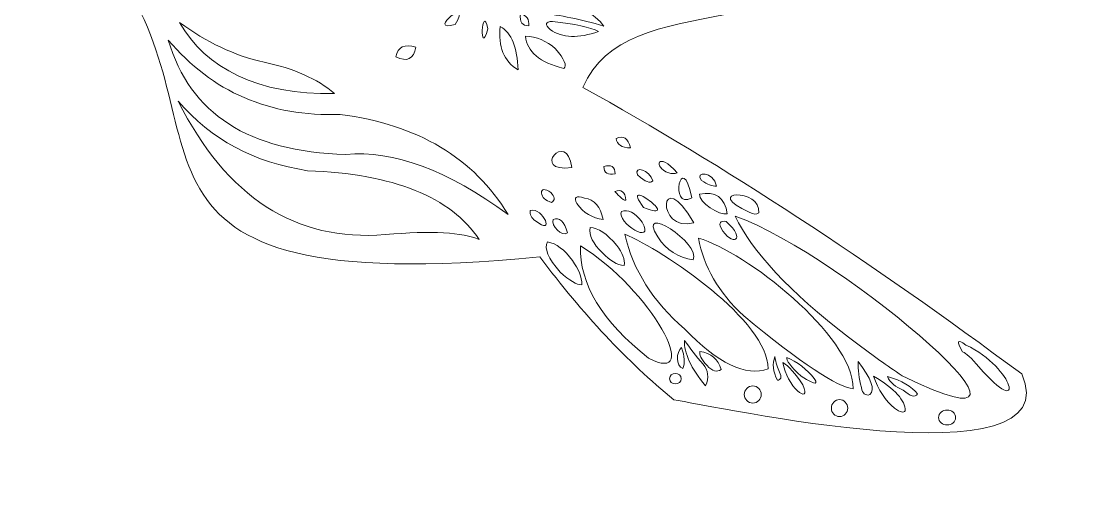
# Model space of a CAD drawing. Header units: centimetres. Extents: x -19.5 to 13, y -26.8 to 14.3.
# Drawn here: x -19.55 to 12.98, y -26.78 to -12.63 of the extents above; entities that cross this region are included whole.
import ezdxf

# ---------------------------------------------------------------- set-up
doc = ezdxf.new("R2010")
doc.units = ezdxf.units.CM
doc.header["$MEASUREMENT"] = 0
doc.layers.add('Plan 1', color=7, linetype='Continuous')

msp = doc.modelspace()

# ---------------------------------------------------------------- linework, layer by layer
at = {"layer": 'Plan 1', "color": 250, "lineweight": 20}
for points, knots in [([(-5.27923, 14.27924), (-2.95886, 9.79791), (-1.58113, 6.46647), (-1.14605, 4.28492), (-1.27028, 2.44979), (-1.16891, 0.93843), (-0.84193, -0.24917), (4.02533, 7.2086), (7.11256, 10.62759), (8.41976, 10.00781), (10.56066, -1.55496), (9.59182, -6.9484), (7.5206, -9.60841), (4.44084, -13.56364), (-1.07628, -11.4754), (-2.43161, -14.63938), (1.84809, -17.01699), (6.30385, -19.92913), (10.93566, -23.3758), (12.44967, -26.7797), (1.43751, -24.31873), (0.33308, -24.16374), (-1.08015, -23.00117), (-2.43945, -21.54971), (-3.74483, -19.80936), (-17.7639, -21.14436), (-13.01274, -15.89547), (-16.76651, -10.94854), (-17.46144, -10.52698), (-17.93143, -10.0109), (-18.1765, -9.40031), (-18.16194, -9.2256), (-18.61812, -8.96757), (-19.54502, -8.6262), (-19.33802, -8.497), (-18.98782, -8.31729), (-18.49444, -8.08708), (-16.71281, -4.45531), (-13.97577, -4.20649), (-10.28332, -7.34062), (-9.86825, -4.00043), (-7.94188, 13.30018), (-5.27923, 14.27924)], [0, 0, 0, 0, 0.07142857, 0.07142857, 0.07142857, 0.14285714, 0.14285714, 0.14285714, 0.21428571, 0.21428571, 0.21428571, 0.28571429, 0.28571429, 0.28571429, 0.35714286, 0.35714286, 0.35714286, 0.42857143, 0.42857143, 0.42857143, 0.5, 0.5, 0.5, 0.57142857, 0.57142857, 0.57142857, 0.64285714, 0.64285714, 0.64285714, 0.71428571, 0.71428571, 0.71428571, 0.78571429, 0.78571429, 0.78571429, 0.85714286, 0.85714286, 0.85714286, 0.92857143, 0.92857143, 0.92857143, 1, 1, 1, 1]), ([(-5.37724, -10.95495), (-4.84065, -13.16137), (-7.52916, -11.9732), (-5.66062, -10.67848), (-5.4629, -10.74083), (-6.10495, -11.38587), (-5.5535, -11.33855), (-5.49704, -10.98327), (-5.43829, -10.85541), (-5.37724, -10.95495)], [0, 0, 0, 0, 0.33333333, 0.33333333, 0.33333333, 0.66666667, 0.66666667, 0.66666667, 1, 1, 1, 1]), ([(-3.68598, -12.3741), (-3.31596, -11.89296), (-2.93812, -11.81923), (-2.55246, -12.15292), (-2.14922, -12.40629), (-1.89808, -12.61134), (-1.79907, -12.76807), (-2.50338, -12.56688), (-3.13236, -12.43555), (-3.68598, -12.3741)], [0, 0, 0, 0, 0.33333333, 0.33333333, 0.33333333, 0.66666667, 0.66666667, 0.66666667, 1, 1, 1, 1]), ([(-12.14984, -13.87416), (-11.24067, -14.05926), (-10.52646, -14.3772), (-10.00721, -14.82797), (-12.32241, -14.87779), (-13.93975, -14.05298), (-14.721, -12.65769), (-13.90628, -13.26446), (-13.04923, -13.66995), (-12.14984, -13.87416)], [0, 0, 0, 0, 0.33333333, 0.33333333, 0.33333333, 0.66666667, 0.66666667, 0.66666667, 1, 1, 1, 1]), ([(-4.33583, -12.39489), (-4.14819, -12.44424), (-4.06409, -12.56519), (-4.08355, -12.75775), (-4.28263, -12.77064), (-4.36673, -12.64968), (-4.33583, -12.39489)], [0, 0, 0, 0, 0.5, 0.5, 0.5, 1, 1, 1, 1]), ([(-3.36112, -12.62983), (-2.67898, -12.70364), (-2.21129, -12.80501), (-1.95804, -12.93395), (-2.56776, -13.15201), (-3.05849, -13.13358), (-3.43025, -12.87865), (-3.60246, -12.71814), (-3.57942, -12.6352), (-3.36112, -12.62983)], [0, 0, 0, 0, 0.33333333, 0.33333333, 0.33333333, 0.66666667, 0.66666667, 0.66666667, 1, 1, 1, 1]), ([(-4.95106, -12.78194), (-4.60802, -12.98415), (-4.42716, -13.4265), (-4.40849, -14.109), (-4.84643, -13.83704), (-5.02729, -13.39468), (-4.95106, -12.78194)], [0, 0, 0, 0, 0.5, 0.5, 0.5, 1, 1, 1, 1]), ([(-15.06659, -13.19681), (-13.73181, -14.7809), (-11.98545, -15.53658), (-9.8275, -15.46385), (-7.46473, -15.77103), (-5.75984, -16.78936), (-4.71283, -18.51884), (-6.54979, -17.16395), (-8.19939, -16.55111), (-9.66162, -16.68032), (-12.60981, -16.60747), (-14.41147, -15.4463), (-15.06659, -13.19681)], [0, 0, 0, 0, 0.25, 0.25, 0.25, 0.5, 0.5, 0.5, 0.75, 0.75, 0.75, 1, 1, 1, 1]), ([(-7.5232, -13.40916), (-7.59207, -13.7791), (-7.79523, -13.8776), (-8.13269, -13.70466), (-8.07425, -13.405), (-7.87108, -13.30649), (-7.5232, -13.40916)], [0, 0, 0, 0, 0.5, 0.5, 0.5, 1, 1, 1, 1]), ([(-4.18037, -13.07915), (-3.84748, -13.0922), (-3.54336, -13.21892), (-3.26801, -13.45929), (-2.99485, -13.78335), (-2.9119, -13.9838), (-3.01919, -14.06062), (-3.75205, -13.87814), (-4.13911, -13.55098), (-4.18037, -13.07915)], [0, 0, 0, 0, 0.33333333, 0.33333333, 0.33333333, 0.66666667, 0.66666667, 0.66666667, 1, 1, 1, 1]), ([(-10.82278, -17.17796), (-8.20041, -17.27714), (-6.45866, -17.97753), (-5.59752, -19.27912), (-6.0834, -19.05433), (-7.03721, -19.00365), (-8.45897, -19.12706), (-11.1903, -19.34717), (-13.29147, -17.99248), (-14.76246, -15.06297), (-13.76112, -16.22682), (-12.44789, -16.93181), (-10.82278, -17.17796)], [0, 0, 0, 0, 0.25, 0.25, 0.25, 0.5, 0.5, 0.5, 0.75, 0.75, 0.75, 1, 1, 1, 1]), ([(-1.42013, -16.19484), (-1.19996, -16.08956), (-1.05481, -16.18633), (-0.98468, -16.48514), (-1.25065, -16.47586), (-1.3958, -16.37909), (-1.42013, -16.19484)], [0, 0, 0, 0, 0.5, 0.5, 0.5, 1, 1, 1, 1]), ([(0.17997, -17.24364), (-0.31399, -17.0776), (-0.15559, -16.54762), (0.43916, -17.24364), (0.35634, -17.27591), (0.26994, -17.27591), (0.17997, -17.24364)], [0, 0, 0, 0, 0.5, 0.5, 0.5, 1, 1, 1, 1]), ([(-1.79687, -17.04845), (-1.57396, -16.98317), (-1.45761, -17.05804), (-1.44783, -17.27308), (-1.67446, -17.32384), (-1.79081, -17.24896), (-1.79687, -17.04845)], [0, 0, 0, 0, 0.5, 0.5, 0.5, 1, 1, 1, 1]), ([(-0.76694, -17.3093), (-0.90141, -17.00384), (-0.38902, -17.15384), (-0.3073, -17.49246), (-0.38283, -17.58034), (-0.53604, -17.51929), (-0.76694, -17.3093)], [0, 0, 0, 0, 0.5, 0.5, 0.5, 1, 1, 1, 1]), ([(1.18393, -17.47343), (0.93943, -17.19979), (1.56014, -17.179), (1.63665, -17.64968), (1.50555, -17.65779), (1.35464, -17.59904), (1.18393, -17.47343)], [0, 0, 0, 0, 0.5, 0.5, 0.5, 1, 1, 1, 1]), ([(-3.69756, -17.86402), (-3.69468, -17.7241), (-3.59907, -17.71834), (-3.41072, -17.84674), (-3.27814, -17.97563), (-3.27238, -18.07585), (-3.39344, -18.14739), (-3.58025, -18.08286), (-3.68163, -17.9884), (-3.69756, -17.86402)], [0, 0, 0, 0, 0.33333333, 0.33333333, 0.33333333, 0.66666667, 0.66666667, 0.66666667, 1, 1, 1, 1]), ([(-1.46155, -17.81732), (-1.26308, -17.73393), (-1.15019, -17.82206), (-1.12288, -18.08169), (-1.22219, -18.09897), (-1.40304, -17.85533), (-1.46155, -17.81732)], [0, 0, 0, 0, 0.5, 0.5, 0.5, 1, 1, 1, 1]), ([(1.12354, -17.89579), (1.60508, -17.79239), (1.88616, -17.99283), (1.96677, -18.49711), (1.72012, -18.55239), (1.10358, -18.14526), (1.12354, -17.89579)], [0, 0, 0, 0, 0.5, 0.5, 0.5, 1, 1, 1, 1]), ([(2.65448, -18.45217), (1.12766, -17.77167), (3.02322, -17.7062), (2.92404, -18.46254), (2.85082, -18.51652), (2.76097, -18.51306), (2.65448, -18.45217)], [0, 0, 0, 0, 0.5, 0.5, 0.5, 1, 1, 1, 1]), ([(-2.38431, -18.01605), (-2.08495, -18.05635), (-1.89602, -18.27176), (-1.81755, -18.66229), (-2.14778, -18.62498), (-2.41389, -18.46486), (-2.61586, -18.18193), (-2.71815, -17.98266), (-2.64097, -17.92737), (-2.38431, -18.01605)], [0, 0, 0, 0, 0.33333333, 0.33333333, 0.33333333, 0.66666667, 0.66666667, 0.66666667, 1, 1, 1, 1]), ([(-0.15343, -19.19958), (-0.82784, -18.1032), (1.19325, -19.40101), (0.92479, -19.89766), (0.47731, -19.83548), (0.11791, -19.60278), (-0.15343, -19.19958)], [0, 0, 0, 0, 0.5, 0.5, 0.5, 1, 1, 1, 1]), ([(-4.03623, -18.3962), (-3.64659, -18.27328), (-3.25736, -19.21208), (-3.88071, -18.70378), (-4.00808, -18.62332), (-4.05993, -18.52079), (-4.03623, -18.3962)], [0, 0, 0, 0, 0.5, 0.5, 0.5, 1, 1, 1, 1]), ([(-1.25932, -18.42203), (-1.05997, -18.34439), (-0.84917, -18.45267), (-0.62689, -18.74688), (-0.22727, -19.48629), (-1.42007, -18.75869), (-1.25932, -18.42203)], [0, 0, 0, 0, 0.5, 0.5, 0.5, 1, 1, 1, 1]), ([(-3.33814, -18.66231), (-3.14946, -18.5898), (-3.00317, -18.72573), (-2.89925, -19.0701), (-3.07617, -19.21738), (-3.41097, -18.85472), (-3.33814, -18.66231)], [0, 0, 0, 0, 0.5, 0.5, 0.5, 1, 1, 1, 1]), ([(1.76806, -18.90929), (1.70237, -18.76448), (1.75536, -18.70227), (1.92703, -18.72267), (2.57452, -19.29296), (2.11232, -19.54031), (1.76806, -18.90929)], [0, 0, 0, 0, 0.5, 0.5, 0.5, 1, 1, 1, 1]), ([(2.2051, -18.56616), (5.52894, -19.73407), (12.97653, -26.1981), (7.29212, -23.43201), (6.8264, -23.11352), (6.39091, -22.80242), (5.98564, -22.49873), (5.87587, -22.41647), (5.76829, -22.33474), (5.66295, -22.25356), (3.862, -20.86572), (2.70938, -19.63658), (2.2051, -18.56616)], [0, 0, 0, 0, 0.25, 0.25, 0.25, 0.5, 0.5, 0.5, 0.75, 0.75, 0.75, 1, 1, 1, 1]), ([(-1.40448, -19.45535), (-1.22539, -19.67893), (-1.14937, -19.88167), (-1.1764, -20.06358), (-1.38565, -20.05471), (-1.60798, -19.92569), (-1.84338, -19.67652), (-2.12781, -19.40836), (-2.25223, -19.15148), (-2.21661, -18.90586), (-1.96898, -18.91735), (-1.69827, -19.10052), (-1.40448, -19.45535)], [0, 0, 0, 0, 0.25, 0.25, 0.25, 0.5, 0.5, 0.5, 0.75, 0.75, 0.75, 1, 1, 1, 1]), ([(-1.1609, -19.11221), (0.04402, -19.6156), (3.22488, -21.76687), (3.20731, -23.21777), (2.53211, -23.46498), (1.68428, -23.05949), (0.66379, -22.00131), (-0.29626, -21.17761), (-0.90449, -20.21458), (-1.1609, -19.11221)], [0, 0, 0, 0, 0.33333333, 0.33333333, 0.33333333, 0.66666667, 0.66666667, 0.66666667, 1, 1, 1, 1]), ([(-3.50916, -19.35168), (-3.24639, -19.39771), (-2.99527, -19.58663), (-2.75577, -19.91844), (-2.56839, -20.17404), (-2.47048, -20.42056), (-2.46203, -20.65799), (-2.62327, -20.65699), (-2.84444, -20.52797), (-3.12555, -20.27093), (-3.49445, -19.85013), (-3.62232, -19.54372), (-3.50916, -19.35168)], [0, 0, 0, 0, 0.25, 0.25, 0.25, 0.5, 0.5, 0.5, 0.75, 0.75, 0.75, 1, 1, 1, 1]), ([(-2.5086, -19.47163), (-0.3448, -20.79357), (1.24702, -23.76391), (-0.43511, -22.89294), (-1.85204, -21.77049), (-2.54321, -20.63005), (-2.5086, -19.47163)], [0, 0, 0, 0, 0.5, 0.5, 0.5, 1, 1, 1, 1]), ([(1.09232, -19.2366), (2.51463, -19.63868), (5.77952, -22.17574), (5.80612, -23.82599), (5.32766, -23.78714), (4.21487, -23.04759), (2.46776, -21.60732), (1.69828, -20.8894), (1.23981, -20.09916), (1.09232, -19.2366)], [0, 0, 0, 0, 0.33333333, 0.33333333, 0.33333333, 0.66666667, 0.66666667, 0.66666667, 1, 1, 1, 1]), ([(0.66363, -22.35026), (0.82567, -22.58539), (1.01344, -22.82845), (1.22695, -23.07945), (1.38789, -23.25549), (1.41439, -23.47551), (1.30643, -23.73953), (0.85545, -23.19756), (0.64118, -22.73447), (0.66363, -22.35026)], [0, 0, 0, 0, 0.33333333, 0.33333333, 0.33333333, 0.66666667, 0.66666667, 0.66666667, 1, 1, 1, 1]), ([(9.13755, -22.69934), (8.94167, -22.36343), (8.97393, -22.29431), (9.23431, -22.49199), (10.74398, -23.20079), (11.07055, -24.82605), (9.63306, -23.15844), (9.40418, -22.89291), (9.239, -22.73987), (9.13755, -22.69934)], [0, 0, 0, 0, 0.33333333, 0.33333333, 0.33333333, 0.66666667, 0.66666667, 0.66666667, 1, 1, 1, 1]), ([(0.57034, -22.57057), (0.66956, -22.83551), (0.68338, -23.04833), (0.61179, -23.20905), (0.38634, -23.12843), (0.40737, -22.70472), (0.57034, -22.57057)], [0, 0, 0, 0, 0.5, 0.5, 0.5, 1, 1, 1, 1]), ([(1.13363, -22.68893), (1.46912, -22.73788), (1.68454, -22.92219), (1.77989, -23.24187), (1.65412, -23.33053), (1.51013, -23.28792), (1.3479, -23.11401), (1.16656, -22.91622), (1.09513, -22.77453), (1.13363, -22.68893)], [0, 0, 0, 0, 0.33333333, 0.33333333, 0.33333333, 0.66666667, 0.66666667, 0.66666667, 1, 1, 1, 1]), ([(3.55627, -23.32138), (3.62787, -23.47558), (3.60598, -23.55737), (3.49061, -23.56675), (3.35606, -23.30341), (3.33187, -23.0615), (3.41804, -22.84102), (3.44621, -23.03859), (3.49229, -23.19872), (3.55627, -23.32138)], [0, 0, 0, 0, 0.33333333, 0.33333333, 0.33333333, 0.66666667, 0.66666667, 0.66666667, 1, 1, 1, 1]), ([(3.65995, -23.02763), (3.83695, -23.13226), (4.04084, -23.35804), (4.27164, -23.70497), (4.54606, -24.37666), (3.75498, -23.73965), (3.65995, -23.02763)], [0, 0, 0, 0, 0.5, 0.5, 0.5, 1, 1, 1, 1]), ([(3.77745, -22.86866), (4.3766, -23.0936), (5.19153, -24.07434), (4.21289, -23.44233), (3.89648, -23.1488), (3.75133, -22.95757), (3.77745, -22.86866)], [0, 0, 0, 0, 0.5, 0.5, 0.5, 1, 1, 1, 1]), ([(5.95122, -22.99654), (6.35484, -23.51028), (6.47464, -23.84666), (6.31064, -24.00565), (6.16939, -24.04756), (6.08414, -23.97615), (6.0549, -23.79139), (5.98179, -23.50792), (5.94723, -23.24297), (5.95122, -22.99654)], [0, 0, 0, 0, 0.33333333, 0.33333333, 0.33333333, 0.66666667, 0.66666667, 0.66666667, 1, 1, 1, 1]), ([(0.38446, -23.358), (0.4818, -23.358), (0.56071, -23.42994), (0.56071, -23.5187), (0.56071, -23.60745), (0.4818, -23.67939), (0.38446, -23.67939), (0.28713, -23.67939), (0.20822, -23.60745), (0.20822, -23.5187), (0.20822, -23.42994), (0.28713, -23.358), (0.38446, -23.358)], [0, 0, 0, 0, 0.25, 0.25, 0.25, 0.5, 0.5, 0.5, 0.75, 0.75, 0.75, 1, 1, 1, 1]), ([(6.42123, -23.43889), (7.07263, -23.83376), (7.39518, -24.18626), (7.38886, -24.49638), (7.3456, -24.57088), (7.23501, -24.54554), (7.0571, -24.42036), (6.78235, -24.19212), (6.57039, -23.86497), (6.42123, -23.43889)], [0, 0, 0, 0, 0.33333333, 0.33333333, 0.33333333, 0.66666667, 0.66666667, 0.66666667, 1, 1, 1, 1]), ([(6.84284, -23.45272), (7.28271, -23.58077), (7.58914, -23.75818), (7.7621, -23.98492), (7.68863, -24.09688), (7.54348, -24.05771), (7.32666, -23.86742), (7.09207, -23.77336), (6.9308, -23.63512), (6.84284, -23.45272)], [0, 0, 0, 0, 0.33333333, 0.33333333, 0.33333333, 0.66666667, 0.66666667, 0.66666667, 1, 1, 1, 1]), ([(2.74137, -23.74159), (2.88452, -23.74159), (3.00056, -23.85764), (3.00056, -24.00078), (3.00056, -24.14393), (2.88452, -24.25997), (2.74137, -24.25997), (2.59822, -24.25997), (2.48218, -24.14393), (2.48218, -24.00078), (2.48218, -23.85764), (2.59822, -23.74159), (2.74137, -23.74159)], [0, 0, 0, 0, 0.25, 0.25, 0.25, 0.5, 0.5, 0.5, 0.75, 0.75, 0.75, 1, 1, 1, 1]), ([(5.38512, -24.1563), (5.52254, -24.1563), (5.63394, -24.27234), (5.63394, -24.41549), (5.63394, -24.55864), (5.52254, -24.67468), (5.38512, -24.67468), (5.2477, -24.67468), (5.13629, -24.55864), (5.13629, -24.41549), (5.13629, -24.27234), (5.2477, -24.1563), (5.38512, -24.1563)], [0, 0, 0, 0, 0.25, 0.25, 0.25, 0.5, 0.5, 0.5, 0.75, 0.75, 0.75, 1, 1, 1, 1]), ([(8.66474, -24.47424), (8.80789, -24.47424), (8.92393, -24.57636), (8.92393, -24.70233), (8.92393, -24.8283), (8.80789, -24.93041), (8.66474, -24.93041), (8.52159, -24.93041), (8.40555, -24.8283), (8.40555, -24.70233), (8.40555, -24.57636), (8.52159, -24.47424), (8.66474, -24.47424)], [0, 0, 0, 0, 0.25, 0.25, 0.25, 0.5, 0.5, 0.5, 0.75, 0.75, 0.75, 1, 1, 1, 1])]:
    msp.add_open_spline(points, degree=3, knots=knots, dxfattribs=at)
for points in [[(-6.33011, -12.7268), (-7.25001, -12.9758), (-5.74585, -11.79795), (-6.33011, -12.7268)], [(-5.32791, -12.85121), (-5.60477, -13.78703), (-5.50843, -12.02096), (-5.32791, -12.85121)], [(-2.77488, -17.07956), (-4.0636, -17.26995), (-2.9154, -15.88838), (-2.77488, -17.07956)], [(0.88326, -18.00391), (0.1707, -18.409), (0.57539, -16.47658), (0.88326, -18.00391)], [(0.94555, -18.76763), (-0.23569, -19.09131), (-0.10549, -16.93112), (0.94555, -18.76763)], [(-0.58547, -18.29763), (-1.37752, -17.24035), (0.68699, -18.80819), (-0.58547, -18.29763)]]:
    msp.add_open_spline(points, degree=3, dxfattribs=at)

doc.saveas('drawing.dxf')
